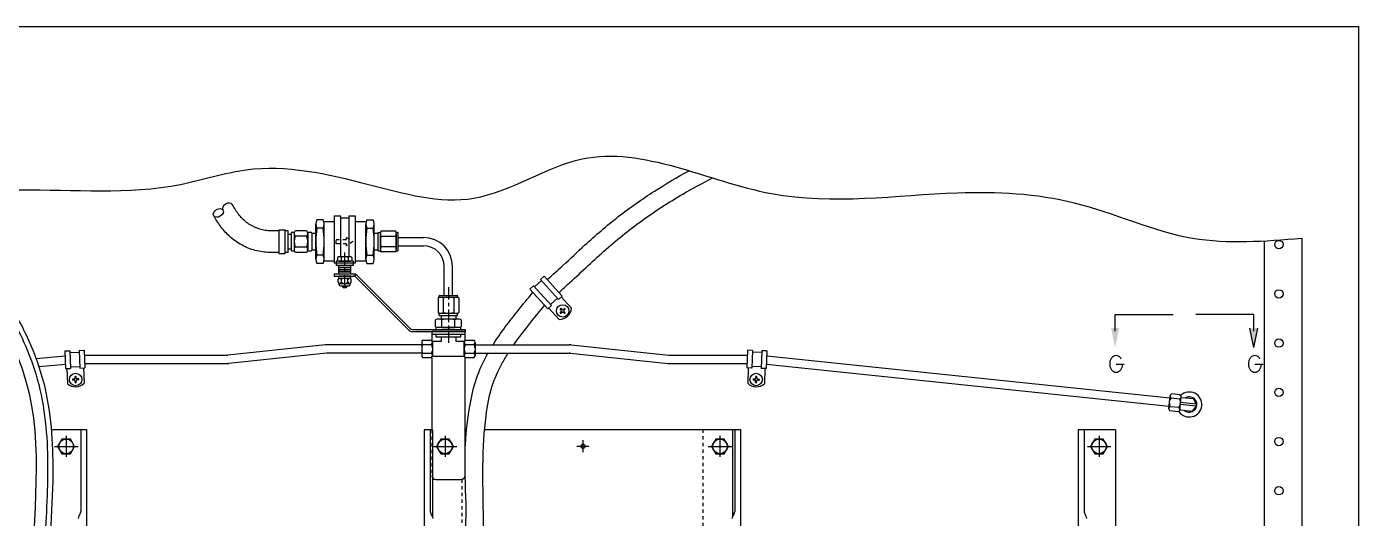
# Model space of a CAD drawing. Extents: x 0 to 113, y -4 to 37.
# Drawn here: x 72.87 to 112.85, y 20.8 to 35.56 of the extents above; entities that cross this region are included whole.
import ezdxf

# ---------------------------------------------------------------- set-up
doc = ezdxf.new("R2010")
doc.units = 0
doc.header["$LTSCALE"] = 0.3
doc.header["$MEASUREMENT"] = 0
for name, pattern in [('CENTER', [2, 1.25, -0.25, 0.25, -0.25]), ('HIDDEN', [0.375, 0.25, -0.125]), ('HIDDEN2', [0.1875, 0.125, -0.0625])]:
    doc.linetypes.add(name, pattern=pattern)
doc.layers.get('0').update_dxf_attribs({"linetype": 'CONTINUOUS'})
for name, color, linetype in [('1', 1, 'CONTINUOUS'), ('FUELSYS', 2, 'CONTINUOUS'), ('HW', 6, 'CONTINUOUS'), ('LINES', 2, 'CONTINUOUS'), ('NOTES', 2, 'CONTINUOUS')]:
    doc.layers.add(name, color=color, linetype=linetype)

msp = doc.modelspace()

# ---------------------------------------------------------------- linework, layer by layer
at = {"color": 41}
for p, q in [((88.294, 27.975), (88.405, 28.075)), ((88.294, 27.975), (88.405, 28.075)), ((88.405, 28.075), (88.949, 27.476)), ((87.975, 27.686), (88.086, 27.786)), ((87.975, 27.686), (88.52, 27.086)), ((88.086, 27.786), (88.631, 27.187)), ((88.12, 27.749), (88.327, 27.938)), ((88.294, 27.975), (88.838, 27.375)), ((88.52, 27.086), (88.631, 27.187)), ((88.597, 27.224), (88.804, 27.412)), ((88.838, 27.375), (88.949, 27.476)), ((88.919, 27.449), (89.23, 27.106)), ((88.549, 27.113), (88.86, 26.77)), ((88.919, 27.01), (88.883, 26.977)), ((88.922, 27.052), (88.889, 27.088)), ((88.94, 26.988), (88.903, 26.955)), ((88.944, 27.072), (88.911, 27.109)), ((89.015, 26.949), (88.982, 26.986)), ((89.022, 27.103), (88.986, 27.07)), ((89.037, 26.97), (89.004, 27.006)), ((89.042, 27.081), (89.006, 27.048)), ((74.023, 25.828), (74.173, 25.834)), ((74.023, 25.828), (74.041, 25.299)), ((74.173, 25.834), (74.191, 25.304)), ((74.174, 25.784), (74.454, 25.793)), ((74.452, 25.843), (74.602, 25.849)), ((74.452, 25.843), (74.602, 25.849)), ((74.452, 25.843), (74.471, 25.314)), ((74.602, 25.849), (74.621, 25.319)), ((94.513, 25.849), (94.495, 25.319)), ((94.663, 25.843), (94.513, 25.849)), ((94.663, 25.843), (94.513, 25.849)), ((94.663, 25.843), (94.645, 25.314)), ((94.941, 25.784), (94.662, 25.793)), ((94.943, 25.834), (94.925, 25.304)), ((95.093, 25.828), (94.943, 25.834)), ((95.093, 25.828), (95.075, 25.299)), ((74.041, 25.299), (74.191, 25.304)), ((74.081, 25.3), (74.097, 24.838)), ((74.189, 25.354), (74.469, 25.364)), ((74.471, 25.314), (74.621, 25.319)), ((74.581, 25.318), (74.597, 24.855)), ((94.645, 25.314), (94.495, 25.319)), ((94.535, 25.318), (94.519, 24.855)), ((94.926, 25.354), (94.647, 25.364)), ((95.075, 25.299), (94.925, 25.304)), ((95.035, 25.3), (95.018, 24.838)), ((105.822, 25.415), (105.578, 25.415)), ((109.986, 25.415), (109.742, 25.415)), ((74.297, 24.982), (74.249, 24.981)), ((74.298, 24.952), (74.25, 24.951)), ((74.326, 25.013), (74.325, 25.062)), ((74.331, 24.875), (74.329, 24.924)), ((74.356, 25.014), (74.355, 25.063)), ((74.361, 24.876), (74.359, 24.925)), ((74.436, 24.987), (74.387, 24.986)), ((74.437, 24.957), (74.388, 24.956)), ((94.679, 24.957), (94.727, 24.956)), ((94.68, 24.987), (94.728, 24.986)), ((94.755, 24.876), (94.756, 24.925)), ((94.759, 25.014), (94.761, 25.063)), ((94.785, 24.875), (94.786, 24.924)), ((94.789, 25.013), (94.791, 25.062)), ((94.817, 24.952), (94.866, 24.951)), ((94.818, 24.982), (94.867, 24.981)), ((74.058, 23.283), (74.058, 22.648)), ((85.433, 23.283), (85.433, 22.648)), ((93.683, 23.283), (93.683, 22.648)), ((105.063, 23.283), (105.063, 22.648)), ((73.709, 22.962), (74.415, 22.962)), ((73.931, 23.182), (73.803, 22.962)), ((73.803, 22.962), (73.931, 22.741)), ((74.185, 23.182), (73.931, 23.182)), ((74.313, 22.962), (74.185, 23.182)), ((74.185, 22.741), (74.313, 22.962)), ((85.084, 22.962), (85.79, 22.962)), ((85.306, 23.182), (85.178, 22.962)), ((85.178, 22.962), (85.306, 22.741)), ((85.56, 23.182), (85.306, 23.182)), ((85.688, 22.962), (85.56, 23.182)), ((85.56, 22.741), (85.688, 22.962)), ((93.334, 22.962), (94.04, 22.962)), ((93.556, 23.182), (93.428, 22.962)), ((93.428, 22.962), (93.556, 22.741)), ((93.81, 23.182), (93.556, 23.182)), ((93.938, 22.962), (93.81, 23.182)), ((93.81, 22.741), (93.938, 22.962)), ((104.714, 22.962), (105.42, 22.962)), ((104.936, 23.182), (104.808, 22.962)), ((104.808, 22.962), (104.936, 22.741)), ((105.19, 23.182), (104.936, 23.182)), ((105.318, 22.962), (105.19, 23.182)), ((105.19, 22.741), (105.318, 22.962)), ((73.931, 22.741), (74.185, 22.741)), ((85.306, 22.741), (85.56, 22.741)), ((93.556, 22.741), (93.81, 22.741)), ((104.936, 22.741), (105.19, 22.741))]:
    msp.add_line(p, q, dxfattribs=at)
for centre, radius in [((88.963, 27.029), 0.187), ((74.343, 24.969), 0.187), ((94.773, 24.969), 0.187), ((74.058, 22.962), 0.221), ((85.433, 22.962), 0.221), ((93.683, 22.962), 0.221), ((105.063, 22.962), 0.221)]:
    msp.add_circle(centre, radius, dxfattribs=at)
for centre, radius, start, end in [((88.857, 27.145), 0.375, 270.4209, 354.0415), ((88.963, 27.029), 0.095, 213.1465, 231.3159), ((88.963, 27.029), 0.095, 123.1465, 141.3159), ((88.899, 27.032), 0.03, 312.2312, 42.2312), ((88.96, 26.965), 0.03, 42.2312, 132.2312), ((88.966, 27.093), 0.03, 222.2312, 312.2312), ((89.026, 27.026), 0.03, 132.2312, 222.2312), ((88.963, 27.029), 0.095, 303.1465, 321.3159), ((88.963, 27.029), 0.095, 33.1465, 51.3159), ((105.643, 25.457), 0.256, 142.1885, 162.1811), ((105.603, 25.488), 0.206, 118.0924, 142.1885), ((105.578, 25.535), 0.152, 90, 118.0924), ((105.578, 25.535), 0.152, 61.9076, 90), ((105.553, 25.488), 0.206, 37.8115, 61.9076), ((105.513, 25.457), 0.256, 31.8773, 37.8115), ((109.807, 25.457), 0.256, 142.1885, 162.1811), ((109.768, 25.488), 0.206, 118.0924, 142.1885), ((109.742, 25.535), 0.152, 90, 118.0924), ((109.742, 25.535), 0.152, 61.9076, 90), ((109.717, 25.488), 0.206, 37.8115, 61.9076), ((109.678, 25.457), 0.256, 31.8773, 37.8115), ((105.705, 25.437), 0.321, 162.1811, 180), ((105.705, 25.437), 0.321, 180, 197.8189), ((105.643, 25.417), 0.256, 197.8189, 217.8115), ((105.603, 25.386), 0.206, 217.8115, 241.9076), ((105.578, 25.339), 0.152, 241.9076, 270), ((105.578, 25.339), 0.152, 270, 298.0924), ((105.553, 25.386), 0.206, 298.0924, 322.1885), ((105.513, 25.417), 0.256, 322.1885, 342.1811), ((105.451, 25.437), 0.321, 342.1811, 360), ((109.87, 25.437), 0.321, 162.1811, 180), ((109.87, 25.437), 0.321, 180, 197.8189), ((109.807, 25.417), 0.256, 197.8189, 217.8115), ((109.768, 25.386), 0.206, 217.8115, 241.9076), ((109.742, 25.339), 0.152, 241.9076, 270), ((109.742, 25.339), 0.152, 270, 298.0924), ((109.717, 25.386), 0.206, 298.0924, 322.1885), ((109.678, 25.417), 0.256, 322.1885, 342.1811), ((109.615, 25.437), 0.321, 342.1811, 360), ((74.337, 25.126), 0.375, 230.1897, 313.8103), ((74.343, 24.969), 0.095, 172.9153, 191.0847), ((74.296, 25.012), 0.03, 272, 2), ((74.299, 24.922), 0.03, 2, 92), ((74.343, 24.969), 0.095, 82.9153, 101.0847), ((74.343, 24.969), 0.095, 262.9153, 281.0847), ((74.386, 25.016), 0.03, 182, 272), ((74.389, 24.926), 0.03, 92, 182), ((74.343, 24.969), 0.095, 352.9153, 11.0847), ((94.778, 25.126), 0.375, 226.1897, 309.8103), ((94.773, 24.969), 0.095, 168.9153, 187.0847), ((94.726, 24.926), 0.03, 358, 88), ((94.729, 25.016), 0.03, 268, 358), ((94.773, 24.969), 0.095, 258.9153, 277.0847), ((94.773, 24.969), 0.095, 78.9153, 97.0847), ((94.816, 24.922), 0.03, 88, 178), ((94.819, 25.012), 0.03, 178, 268), ((94.773, 24.969), 0.095, 348.9153, 7.0847)]:
    msp.add_arc(centre, radius, start, end, dxfattribs=at)
at = {"layer": '1', "color": 41}
for p, q in [((81.555, 28.578), (81.555, 29.64)), ((81.774, 29.765), (81.587, 29.765)), ((82.105, 29.699), (81.799, 29.699)), ((81.805, 28.578), (81.805, 29.64)), ((82.105, 29.887), (82.105, 28.457)), ((82.105, 29.887), (82.29, 29.887)), ((82.29, 29.887), (82.29, 28.66)), ((82.29, 29.827), (82.545, 29.827)), ((82.545, 29.887), (82.545, 28.66)), ((82.545, 29.887), (82.73, 29.887)), ((82.73, 29.887), (82.73, 28.457)), ((83.062, 29.699), (82.73, 29.699)), ((83.055, 28.578), (83.055, 29.64)), ((83.087, 29.765), (83.274, 29.765)), ((83.305, 28.578), (83.305, 29.64)), ((81.434, 29.359), (81.555, 29.359)), ((81.774, 29.515), (81.587, 29.515)), ((83.087, 29.515), (83.274, 29.515)), ((83.305, 29.359), (83.426, 29.359)), ((83.426, 29.385), (83.496, 29.385)), ((83.426, 28.833), (83.426, 29.385)), ((83.496, 28.887), (83.496, 29.33)), ((83.951, 29.419), (83.511, 29.419)), ((83.951, 29.267), (83.511, 29.267)), ((83.966, 29.385), (84.011, 29.385)), ((83.966, 29.33), (83.966, 28.887)), ((84.026, 28.848), (84.026, 29.37)), ((84.026, 29.234), (84.783, 29.234)), ((111.148, 29.214), (111.148, 6.696)), ((81.434, 28.859), (81.555, 28.859)), ((83.305, 28.859), (83.426, 28.859)), ((83.426, 28.833), (83.496, 28.833)), ((83.951, 28.951), (83.511, 28.951)), ((83.951, 28.799), (83.511, 28.799)), ((83.966, 28.833), (84.011, 28.833)), ((84.026, 28.984), (84.783, 28.984)), ((110.023, 29.133), (110.023, 6.344)), ((81.774, 28.703), (81.587, 28.703)), ((81.774, 28.453), (81.587, 28.453)), ((82.105, 28.519), (81.799, 28.519)), ((82.73, 28.457), (82.105, 28.457)), ((82.67, 28.519), (82.165, 28.519)), ((82.165, 28.519), (82.165, 28.394)), ((82.67, 28.394), (82.165, 28.394)), ((82.201, 28.634), (82.201, 28.535)), ((82.201, 28.535), (82.635, 28.535)), ((82.25, 28.535), (82.25, 28.519)), ((82.25, 28.519), (82.586, 28.519)), ((82.256, 28.66), (82.581, 28.66)), ((82.309, 28.634), (82.309, 28.535)), ((82.526, 28.634), (82.526, 28.535)), ((82.586, 28.535), (82.586, 28.519)), ((82.635, 28.634), (82.635, 28.535)), ((82.67, 28.519), (82.67, 28.394)), ((83.062, 28.519), (82.73, 28.519)), ((83.087, 28.703), (83.274, 28.703)), ((83.087, 28.453), (83.274, 28.453)), ((82.105, 28.138), (82.29, 28.138)), ((82.105, 28.138), (82.105, 28.075)), ((82.105, 28.138), (82.73, 28.138)), ((82.105, 28.075), (82.73, 28.075)), ((82.545, 28.138), (82.73, 28.138)), ((82.73, 28.138), (82.73, 28.075)), ((82.75, 28.046), (84.344, 26.453)), ((82.795, 28.091), (84.388, 26.497)), ((85.408, 27.493), (85.408, 28.359)), ((85.658, 27.493), (85.658, 28.359)), ((85.223, 27.418), (85.223, 26.978)), ((85.257, 27.433), (85.257, 27.478)), ((85.272, 27.493), (85.794, 27.493)), ((85.754, 27.433), (85.311, 27.433)), ((85.375, 27.418), (85.375, 26.978)), ((85.691, 27.418), (85.691, 26.978)), ((85.809, 27.433), (85.809, 27.478)), ((85.843, 27.418), (85.843, 26.978)), ((85.257, 26.893), (85.257, 26.963)), ((85.257, 26.893), (85.809, 26.893)), ((85.311, 26.963), (85.754, 26.963)), ((85.809, 26.893), (85.809, 26.963)), ((84.457, 26.469), (86.033, 26.469)), ((84.457, 26.406), (86.033, 26.406)), ((85.033, 26.406), (85.033, 26.143)), ((86.033, 26.406), (85.033, 26.406)), ((86.033, 26.469), (86.033, 26.406)), ((86.033, 26.143), (86.033, 26.406)), ((86.033, 26.316), (85.033, 26.316)), ((85.033, 25.633), (85.033, 23.462)), ((86.033, 25.589), (86.033, 25.634)), ((86.033, 22.091), (86.033, 25.589)), ((74.683, 23.462), (73.613, 23.462)), ((74.503, 23.462), (74.503, 21.01)), ((74.683, 17.814), (74.683, 23.462)), ((84.808, 23.462), (84.808, 17.814)), ((85.058, 23.462), (84.808, 23.462)), ((84.988, 23.462), (84.988, 21.01)), ((85.058, 23.462), (85.058, 20.849)), ((86.076, 23.462), (86.033, 23.462)), ((94.308, 23.462), (86.619, 23.462)), ((94.058, 23.462), (94.058, 20.849)), ((94.128, 23.462), (94.128, 21.01)), ((94.308, 20.251), (94.308, 23.462)), ((105.558, 23.462), (104.433, 23.462)), ((104.433, 23.462), (104.433, 17.814)), ((104.613, 23.462), (104.613, 21.01)), ((105.558, 23.462), (105.558, 14.371)), ((89.393, 22.967), (89.753, 22.967)), ((89.573, 23.147), (89.573, 22.787)), ((85.158, 21.966), (85.68, 21.966)), ((85.68, 21.966), (85.908, 21.966))]:
    msp.add_line(p, q, dxfattribs=at)
at = {"layer": '1', "color": 41, "linetype": 'HIDDEN2'}
for p, q in [((82.478, 29.171), (82.478, 29.234)), ((82.478, 29.234), (82.666, 29.109)), ((82.166, 29.046), (82.166, 29.171)), ((82.166, 29.171), (82.478, 29.171)), ((82.478, 29.046), (82.166, 29.046)), ((82.666, 29.109), (82.478, 28.984)), ((82.478, 28.984), (82.478, 29.046))]:
    msp.add_line(p, q, dxfattribs=at)
at = {"layer": '1', "color": 41, "linetype": 'CENTER'}
for p, q in [((82.418, 28.78), (82.418, 27.654)), ((85.533, 27.742), (85.533, 26.072))]:
    msp.add_line(p, q, dxfattribs=at)
at = {"layer": '1', "color": 41, "linetype": 'HIDDEN'}
for p, q in [((85.033, 23.462), (85.033, 22.091)), ((93.183, 13.37), (93.183, 23.462)), ((85.933, 21.968), (85.933, 17.131))]:
    msp.add_line(p, q, dxfattribs=at)
at = {"layer": '1', "color": 41}
for centre, radius in [((110.463, 29.019), 0.125), ((110.463, 27.541), 0.125), ((110.463, 26.063), 0.125), ((110.463, 26.063), 0.125), ((110.463, 24.584), 0.125), ((110.463, 23.106), 0.125), ((89.573, 22.967), 0.0643), ((110.463, 21.628), 0.125)]:
    msp.add_circle(centre, radius, dxfattribs=at)
for centre, radius, start, end in [((81.821, 29.64), 0.266, 151.9275, 208.0725), ((81.54, 29.64), 0.266, 331.9275, 28.0725), ((83.321, 29.64), 0.266, 151.9275, 208.0725), ((83.04, 29.64), 0.266, 331.9275, 28.0725), ((84.212, 29.109), 2.656, 171.2026, 188.7974), ((79.149, 29.109), 2.656, 351.2026, 8.7974), ((85.712, 29.109), 2.656, 171.2026, 188.7974), ((80.649, 29.109), 2.656, 351.2026, 8.7974), ((84.522, 29.33), 1.025, 177.1407, 180.0006), ((83.765, 29.33), 0.269, 180, 185.5876), ((86.212, 29.109), 2.715, 178.2378, 180.0001), ((83.639, 29.368), 0.142, 166.7109, 174.4124), ((83.639, 29.318), 0.142, 185.5876, 193.2891), ((84.042, 29.166), 0.545, 173.2649, 177.1995), ((83.56, 29.386), 0.0608, 150.3078, 166.7109), ((83.56, 29.299), 0.0608, 193.2891, 209.6922), ((83.719, 29.204), 0.219, 164.0869, 173.2649), ((83.511, 29.414), 0.0049, 90, 150.3078), ((83.511, 29.272), 0.0049, 209.6922, 270), ((83.511, 29.263), 0.00387, 90, 164.0869), ((83.951, 29.414), 0.0049, 29.6922, 90), ((83.951, 29.272), 0.0049, 270, 330.3078), ((83.951, 29.263), 0.00387, 15.9131, 90), ((83.744, 29.204), 0.219, 6.7351, 15.9131), ((83.903, 29.386), 0.0608, 13.2891, 29.6922), ((83.903, 29.299), 0.0608, 330.3078, 346.7109), ((83.824, 29.368), 0.142, 5.5876, 13.2891), ((83.824, 29.318), 0.142, 346.7109, 354.4124), ((83.421, 29.166), 0.545, 2.8005, 6.7351), ((82.941, 29.33), 1.025, 359.9994, 2.8593), ((83.698, 29.33), 0.269, 354.4124, 360), ((81.251, 29.109), 2.715, 359.9999, 1.7622), ((84.011, 29.37), 0.015, 0, 90), ((84.783, 28.359), 0.875, 0, 90), ((86.212, 29.109), 2.715, 179.9999, 181.7622), ((83.765, 28.887), 0.269, 174.4124, 180), ((84.522, 28.887), 1.025, 179.9994, 182.8593), ((84.042, 29.052), 0.545, 182.8005, 186.7351), ((83.639, 28.9), 0.142, 166.7109, 174.4124), ((83.639, 28.85), 0.142, 185.5876, 193.2891), ((83.719, 29.014), 0.219, 186.7351, 195.9131), ((83.56, 28.918), 0.0608, 150.3078, 166.7109), ((83.56, 28.831), 0.0608, 193.2891, 209.6922), ((83.511, 28.946), 0.0049, 90, 150.3078), ((83.511, 28.804), 0.0049, 209.6922, 270), ((83.511, 28.955), 0.00387, 195.9131, 270), ((83.951, 28.955), 0.00387, 270, 344.0869), ((83.951, 28.946), 0.0049, 29.6922, 90), ((83.951, 28.804), 0.0049, 270, 330.3078), ((83.744, 29.014), 0.219, 344.0869, 353.2649), ((83.903, 28.918), 0.0608, 13.2891, 29.6922), ((83.903, 28.831), 0.0608, 330.3078, 346.7109), ((83.421, 29.052), 0.545, 353.2649, 357.1995), ((83.824, 28.9), 0.142, 5.5876, 13.2891), ((83.824, 28.85), 0.142, 346.7109, 354.4124), ((81.251, 29.109), 2.715, 358.2378, 0.0001), ((83.698, 28.887), 0.269, 0, 5.5876), ((82.941, 28.887), 1.025, 357.1407, 0.0006), ((84.011, 28.848), 0.015, 270, 0), ((84.783, 28.359), 0.625, 0, 90), ((81.821, 28.578), 0.266, 151.9275, 208.0725), ((81.54, 28.578), 0.266, 331.9275, 28.0725), ((82.255, 28.59), 0.0696, 38.7449, 141.2551), ((82.418, 28.42), 0.24, 63.0585, 116.9415), ((82.581, 28.59), 0.0696, 38.7449, 141.2551), ((83.321, 28.578), 0.266, 151.9275, 208.0725), ((83.04, 28.578), 0.266, 331.9275, 28.0725), ((82.681, 27.978), 0.097, 45, 90), ((82.681, 27.978), 0.16, 45, 72.1666), ((85.228, 27.418), 0.0049, 119.6922, 180), ((85.255, 27.37), 0.0608, 103.2891, 119.6922), ((85.274, 27.291), 0.142, 95.5876, 103.2891), ((85.272, 27.478), 0.015, 90, 180), ((85.311, 26.408), 1.025, 89.9994, 92.8593), ((85.311, 27.165), 0.269, 84.4124, 90), ((85.324, 27.291), 0.142, 76.7109, 84.4124), ((85.342, 27.37), 0.0608, 60.3078, 76.7109), ((85.37, 27.418), 0.0049, 0, 60.3078), ((85.379, 27.418), 0.00387, 105.9131, 180), ((85.438, 27.211), 0.219, 96.7351, 105.9131), ((85.476, 26.888), 0.545, 92.8005, 96.7351), ((85.533, 24.718), 2.715, 89.9999, 91.7622), ((85.533, 24.718), 2.715, 88.2378, 90.0001), ((85.59, 26.888), 0.545, 83.2649, 87.1995), ((85.628, 27.211), 0.219, 74.0869, 83.2649), ((85.687, 27.418), 0.00387, 360, 74.0869), ((85.696, 27.418), 0.0049, 119.6922, 180), ((85.723, 27.37), 0.0608, 103.2891, 119.6922), ((85.742, 27.291), 0.142, 95.5876, 103.2891), ((85.754, 27.165), 0.269, 90, 95.5876), ((85.754, 26.408), 1.025, 87.1407, 90.0006), ((85.794, 27.478), 0.015, 0, 90), ((85.792, 27.291), 0.142, 76.7109, 84.4124), ((85.81, 27.37), 0.0608, 60.3078, 76.7109), ((85.838, 27.418), 0.0049, 0, 60.3078), ((85.228, 26.978), 0.0049, 180, 240.3078), ((85.255, 27.027), 0.0608, 240.3078, 256.7109), ((85.274, 27.105), 0.142, 256.7109, 264.4124), ((85.311, 27.989), 1.025, 267.1407, 270.0006), ((85.311, 27.232), 0.269, 270, 275.5876), ((85.324, 27.105), 0.142, 275.5876, 283.2891), ((85.342, 27.027), 0.0608, 283.2891, 299.6922), ((85.37, 26.978), 0.0049, 299.6922, 360), ((85.379, 26.978), 0.00387, 180, 254.0869), ((85.438, 27.185), 0.219, 254.0869, 263.2649), ((85.476, 27.509), 0.545, 263.2649, 267.1995), ((85.533, 29.679), 2.715, 268.2378, 270.0001), ((85.533, 29.679), 2.715, 269.9999, 271.7622), ((85.59, 27.509), 0.545, 272.8005, 276.7351), ((85.628, 27.185), 0.219, 276.7351, 285.9131), ((85.687, 26.978), 0.00387, 285.9131, 0), ((85.696, 26.978), 0.0049, 180, 240.3078), ((85.723, 27.027), 0.0608, 240.3078, 256.7109), ((85.742, 27.105), 0.142, 256.7109, 264.4124), ((85.754, 27.232), 0.269, 264.4124, 270), ((85.754, 27.989), 1.025, 269.9994, 272.8593), ((85.792, 27.105), 0.142, 275.5876, 283.2891), ((85.81, 27.027), 0.0608, 283.2891, 299.6922), ((85.838, 26.978), 0.0049, 299.6922, 360), ((84.457, 26.566), 0.16, 225, 270), ((84.457, 26.566), 0.097, 225, 270), ((85.158, 22.091), 0.125, 180, 270), ((85.908, 22.091), 0.125, 270, 0), ((74.885, 20.671), 0.486, 145.9538, 164.5257), ((74.383, 21.01), 0.12, 325.9538, 0), ((85.108, 21.01), 0.12, 180, 214.0462), ((84.605, 20.671), 0.486, 15.4743, 34.0462), ((94.51, 20.671), 0.486, 145.9538, 164.5257), ((94.008, 21.01), 0.12, 325.9538, 0), ((104.733, 21.01), 0.12, 180, 214.0462), ((104.23, 20.671), 0.486, 15.4743, 34.0462)]:
    msp.add_arc(centre, radius, start, end, dxfattribs=at)
for points, knots in [([(88.502, 27.968), (88.66, 28.11), (88.817, 28.253), (89.188, 28.595), (89.403, 28.798), (89.946, 29.295), (90.283, 29.586), (90.984, 30.13), (91.348, 30.386), (92.059, 30.843), (92.404, 31.046), (92.756, 31.238)], [14.125381, 14.125381, 14.125381, 14.125381, 14.763257, 14.763257, 15.648707, 15.648707, 16.953336, 16.953336, 18.257966, 18.257966, 19.426259, 19.426259, 19.426259, 19.426259]), ([(88.852, 27.583), (88.938, 27.661), (89.025, 27.74), (89.296, 27.987), (89.478, 28.157), (89.84, 28.493), (90.02, 28.66), (90.566, 29.146), (90.944, 29.451), (91.735, 30.022), (92.146, 30.289), (92.863, 30.707), (93.161, 30.869), (93.465, 31.021)], [14.125508, 14.125508, 14.125508, 14.125508, 14.476531, 14.476531, 15.218407, 15.218407, 15.960283, 15.960283, 17.444034, 17.444034, 18.927786, 18.927786, 19.945766, 19.945766, 19.945766, 19.945766]), ([(86.873, 26.013), (86.989, 26.199), (87.113, 26.375), (87.493, 26.891), (87.761, 27.212), (88.069, 27.582)], [8.166779, 8.166779, 8.166779, 8.166779, 8.772644, 8.772644, 9.99744, 9.99744, 9.99744, 9.99744]), ([(87.496, 26.013), (87.554, 26.095), (87.846, 26.501), (88.166, 26.886), (88.422, 27.193)], [8.497426, 8.497426, 8.497426, 8.497426, 8.797979, 9.99744, 9.99744, 9.99744, 9.99744]), ([(86.091, 17.108), (86.079, 17.632), (86.084, 18.184), (86.063, 19.155), (86.068, 19.568), (86.051, 20.245), (86.07, 21.144), (86.046, 21.674), (86.041, 21.944), (86.033, 22.576), (86.033, 22.943), (86.095, 23.714), (86.164, 24.12), (86.298, 24.778), (86.379, 25.034), (86.554, 25.444), (86.636, 25.607), (86.724, 25.763)], [0, 0, 0, 0, 1.658188, 1.658188, 2.916423, 2.916423, 3.753587, 3.753587, 4.590752, 4.590752, 5.659604, 5.659604, 6.728456, 6.728456, 7.409852, 7.409852, 7.900119, 7.900119, 7.900119, 7.900119]), ([(86.591, 17.059), (86.581, 17.621), (86.582, 18.856), (86.598, 20.455), (86.551, 22.583), (86.624, 23.715), (86.796, 24.726), (87.076, 25.341), (87.263, 25.656), (87.33, 25.763)], [0, 0, 0, 0, 1.653301, 3.707643, 4.782781, 6.181871, 7.100435, 7.817916, 8.197549, 8.197549, 8.197549, 8.197549])]:
    msp.add_open_spline(points, degree=3, knots=knots, dxfattribs=at)
at = {"layer": 'FUELSYS', "color": 41}
for p, q in [((80.448, 28.747), (80.448, 29.459)), ((80.636, 28.751), (80.636, 29.463)), ((80.726, 28.784), (80.726, 29.434)), ((80.726, 29.334), (80.814, 29.334)), ((80.726, 28.897), (80.814, 28.897)), ((85.314, 26.893), (85.314, 26.783)), ((85.752, 26.893), (85.752, 26.783)), ((85.144, 26.552), (85.144, 26.763)), ((85.908, 26.533), (85.158, 26.533)), ((85.158, 26.533), (85.158, 26.469)), ((85.158, 26.469), (85.908, 26.469)), ((85.822, 26.783), (85.238, 26.783)), ((85.822, 26.533), (85.238, 26.533)), ((85.334, 26.532), (85.726, 26.533)), ((85.337, 26.552), (85.337, 26.763)), ((85.723, 26.552), (85.723, 26.763)), ((85.908, 26.469), (85.908, 26.533)), ((85.915, 26.763), (85.915, 26.552)), ((84.731, 26.082), (84.731, 25.691)), ((84.758, 26.018), (85.029, 26.018)), ((84.759, 26.148), (85.028, 26.148)), ((85.056, 26.083), (85.056, 25.691)), ((85.908, 26.316), (85.158, 26.316)), ((85.158, 26.316), (85.158, 26.252)), ((85.158, 26.252), (85.908, 26.252)), ((85.314, 26.252), (85.314, 26.106)), ((85.752, 26.252), (85.752, 26.106)), ((85.908, 26.252), (85.908, 26.316)), ((86.009, 26.082), (86.009, 25.692)), ((86.037, 26.018), (86.308, 26.018)), ((86.038, 26.148), (86.307, 26.148)), ((86.335, 26.083), (86.335, 25.692)), ((84.758, 25.758), (85.029, 25.758)), ((84.759, 25.628), (85.028, 25.628)), ((86.037, 25.759), (86.308, 25.759)), ((86.038, 25.629), (86.307, 25.629)), ((107.161, 24.091), (107.202, 24.48)), ((107.492, 24.383), (107.222, 24.411)), ((107.504, 24.512), (107.237, 24.54)), ((107.485, 24.058), (107.526, 24.447)), ((107.45, 23.996), (107.183, 24.024)), ((107.465, 24.125), (107.195, 24.153))]:
    msp.add_line(p, q, dxfattribs=at)
for centre, radius, start, end in [((85.241, 26.536), 0.247, 67.0344, 112.9656), ((85.241, 26.78), 0.247, 247.0344, 292.9656), ((85.53, 25.823), 0.959, 78.4109, 101.5891), ((85.53, 27.492), 0.959, 258.4109, 281.5891), ((85.819, 26.536), 0.247, 67.0344, 112.9656), ((85.819, 26.78), 0.247, 247.0344, 292.9656), ((84.82, 26.082), 0.0897, 133.1695, 225.9135), ((85.054, 25.888), 0.323, 156.3362, 203.6743), ((84.967, 26.082), 0.0897, 314.0971, 46.841), ((84.733, 25.888), 0.323, 4.2145, 23.6743), ((86.099, 26.083), 0.0897, 133.1695, 225.9135), ((86.333, 25.889), 0.323, 156.3362, 203.6743), ((86.245, 26.083), 0.0897, 314.0971, 46.841), ((86.012, 25.888), 0.323, 4.2145, 23.6743), ((84.82, 25.694), 0.0897, 134.0971, 226.841), ((84.967, 25.694), 0.0897, 313.1695, 45.9135), ((84.733, 25.888), 0.323, 336.3362, 348.9098), ((86.099, 25.694), 0.0897, 134.0971, 226.841), ((86.245, 25.694), 0.0897, 313.1695, 45.9135), ((86.012, 25.888), 0.323, 336.3362, 348.9098), ((107.503, 24.251), 0.323, 150.3714, 162.9449), ((107.291, 24.469), 0.0897, 127.2047, 219.9487), ((107.436, 24.453), 0.0897, 308.1322, 40.8762), ((107.251, 24.082), 0.0897, 128.1322, 220.8762), ((107.503, 24.251), 0.323, 178.2497, 197.7095), ((107.396, 24.067), 0.0897, 307.2047, 39.9487), ((107.184, 24.285), 0.323, 330.3714, 17.7095)]:
    msp.add_arc(centre, radius, start, end, dxfattribs=at)
at = {"layer": 'HW', "color": 41}
for p, q in [((82.605, 28.394), (82.23, 28.394)), ((82.23, 28.394), (82.23, 28.33)), ((82.605, 28.33), (82.605, 28.394)), ((82.605, 28.33), (82.23, 28.33)), ((82.23, 28.33), (82.23, 28.266)), ((82.23, 28.33), (82.605, 28.33)), ((82.605, 28.266), (82.23, 28.266)), ((82.23, 28.266), (82.23, 28.202)), ((82.23, 28.266), (82.605, 28.266)), ((82.605, 28.202), (82.23, 28.202)), ((82.23, 28.202), (82.23, 28.138)), ((82.23, 28.202), (82.605, 28.202)), ((82.23, 28.138), (82.605, 28.138)), ((82.605, 28.075), (82.23, 28.075)), ((82.23, 28.075), (82.23, 28.011)), ((82.23, 28.011), (82.605, 28.011)), ((82.605, 28.266), (82.605, 28.33)), ((82.605, 28.202), (82.605, 28.266)), ((82.605, 28.138), (82.605, 28.202)), ((82.605, 28.011), (82.605, 28.075)), ((82.222, 27.89), (82.222, 27.977)), ((82.25, 27.822), (82.25, 27.86)), ((82.271, 27.856), (82.32, 27.856)), ((82.291, 27.781), (82.545, 27.781)), ((82.32, 27.89), (82.32, 27.977)), ((82.32, 27.856), (82.516, 27.856)), ((82.355, 27.781), (82.355, 27.747)), ((82.355, 27.767), (82.48, 27.767)), ((82.355, 27.747), (82.375, 27.727)), ((82.375, 27.747), (82.46, 27.747)), ((82.375, 27.727), (82.46, 27.727)), ((82.46, 27.727), (82.48, 27.747)), ((82.48, 27.781), (82.48, 27.747)), ((82.516, 27.89), (82.516, 27.977)), ((82.516, 27.856), (82.565, 27.856)), ((82.586, 27.822), (82.586, 27.86)), ((82.614, 27.89), (82.614, 27.977))]:
    msp.add_line(p, q, dxfattribs=at)
for centre, radius, start, end in [((82.271, 27.958), 0.0524, 20.57, 159.43), ((82.418, 27.852), 0.159, 51.7868, 128.2132), ((82.565, 27.958), 0.0524, 20.57, 159.43), ((82.271, 27.908), 0.0524, 200.57, 339.43), ((82.291, 27.822), 0.0408, 180, 270), ((82.418, 28.014), 0.159, 231.7868, 308.2132), ((82.565, 27.908), 0.0524, 200.57, 339.43), ((82.545, 27.822), 0.0408, 270, 360)]:
    msp.add_arc(centre, radius, start, end, dxfattribs=at)
at = {"layer": 'LINES', "color": 41}
for p, q in [((80.814, 29.36), (80.814, 28.858)), ((80.844, 29.39), (80.909, 29.39)), ((80.902, 29.352), (80.902, 28.863)), ((81.275, 29.271), (80.936, 29.271)), ((81.274, 29.433), (80.938, 29.433)), ((81.303, 29.39), (81.404, 29.39)), ((81.309, 29.351), (81.309, 28.863)), ((81.434, 29.36), (81.434, 28.858)), ((80.844, 28.828), (80.909, 28.828)), ((81.275, 28.947), (80.936, 28.947)), ((81.274, 28.784), (80.938, 28.784)), ((81.303, 28.828), (81.404, 28.828)), ((81.844, 26.01), (78.913, 25.701)), ((81.844, 26.01), (78.913, 25.701)), ((84.731, 26.013), (81.909, 26.013)), ((84.731, 26.013), (81.909, 26.013)), ((85.314, 26.106), (85.056, 26.106)), ((85.056, 26.106), (85.056, 25.668)), ((86.009, 26.106), (85.752, 26.106)), ((86.009, 25.668), (86.009, 26.106)), ((86.335, 26.013), (89.156, 26.013)), ((86.335, 26.013), (89.156, 26.013)), ((89.222, 26.01), (92.153, 25.701)), ((89.222, 26.01), (92.153, 25.701)), ((73.155, 25.602), (74.028, 25.675)), ((74.608, 25.699), (78.873, 25.699)), ((81.87, 25.761), (78.939, 25.452)), ((84.731, 25.763), (81.883, 25.763)), ((85.056, 25.668), (86.009, 25.668)), ((86.335, 25.763), (89.183, 25.763)), ((89.196, 25.761), (92.127, 25.452)), ((92.192, 25.699), (94.508, 25.696)), ((107.194, 24.405), (95.088, 25.67)), ((73.24, 25.359), (74.037, 25.425)), ((74.616, 25.449), (78.873, 25.449)), ((92.192, 25.449), (94.499, 25.446)), ((107.168, 24.156), (95.079, 25.42)), ((107.489, 24.093), (107.522, 24.411)), ((107.538, 24.433), (107.522, 24.411)), ((107.538, 24.433), (107.896, 24.396)), ((107.983, 24.23), (107.896, 24.396)), ((107.505, 24.057), (107.489, 24.093)), ((107.976, 24.164), (107.502, 24.214)), ((107.505, 24.057), (107.857, 24.021)), ((107.983, 24.23), (107.508, 24.28)), ((107.976, 24.164), (107.857, 24.021)), ((107.983, 24.23), (107.976, 24.164))]:
    msp.add_line(p, q, dxfattribs=at)
for centre, radius, start, end in [((80.844, 29.36), 0.03, 90, 180), ((81.014, 29.351), 0.112, 133.1642, 225.9082), ((81.306, 29.109), 0.404, 156.3309, 203.6691), ((81.197, 29.351), 0.112, 314.0918, 46.8358), ((80.905, 29.109), 0.404, 336.3309, 23.6691), ((81.404, 29.36), 0.03, 360, 90), ((80.844, 28.858), 0.03, 180, 270), ((81.014, 28.866), 0.112, 134.0918, 226.8358), ((81.197, 28.866), 0.112, 313.1642, 45.9082), ((81.404, 28.858), 0.03, 270, 360), ((81.909, 25.388), 0.625, 90, 96.0089), ((89.156, 25.388), 0.625, 83.9911, 90), ((78.873, 26.074), 0.375, 270, 276.0089), ((81.909, 25.388), 0.375, 90, 96.0089), ((89.156, 25.388), 0.375, 83.9911, 90), ((92.192, 26.074), 0.375, 263.9911, 269.929), ((78.873, 26.074), 0.625, 270, 276.0089), ((92.192, 26.074), 0.625, 263.9911, 269.929), ((107.773, 24.219), 0.375, 214.3162, 133.0421), ((107.773, 24.219), 0.229, 229.5375, 118.5328)]:
    msp.add_arc(centre, radius, start, end, dxfattribs=at)
msp.add_ellipse((78.627, 29.97), major_axis=(-0.139, -0.084), ratio=0.707163, dxfattribs=at)
msp.add_ellipse((78.905, 30.138), major_axis=(-0.139, -0.084), ratio=0.707163, start_param=3.141593, end_param=6.283185, dxfattribs=at)
for points, knots in [([(80.448, 29.435), (80.444, 29.435), (80.44, 29.435), (80.367, 29.434), (80.294, 29.433), (80.172, 29.433), (80.122, 29.435), (80.017, 29.447), (79.965, 29.456), (79.811, 29.495), (79.713, 29.535), (79.519, 29.647), (79.425, 29.719), (79.27, 29.878), (79.207, 29.962), (79.11, 30.113), (79.078, 30.166), (79.044, 30.222)], [0.277524, 0.277524, 0.277524, 0.277524, 0.290332, 0.290332, 0.492098, 0.492098, 0.693865, 0.693865, 0.895631, 0.895631, 1.299163, 1.299163, 1.732214, 1.732214, 2.127491, 2.127491, 2.323687, 2.323687, 2.323687, 2.323687]), ([(80.448, 28.785), (80.445, 28.785), (80.442, 28.785), (80.366, 28.784), (80.297, 28.783), (80.146, 28.783), (80.071, 28.786), (79.928, 28.803), (79.856, 28.815), (79.644, 28.865), (79.505, 28.916), (79.246, 29.048), (79.125, 29.129), (78.913, 29.308), (78.82, 29.405), (78.659, 29.61), (78.593, 29.713), (78.518, 29.836), (78.503, 29.861), (78.488, 29.885)], [0.278914, 0.278914, 0.278914, 0.278914, 0.288579, 0.288579, 0.512517, 0.512517, 0.690577, 0.690577, 0.868638, 0.868638, 1.22476, 1.22476, 1.580881, 1.580881, 1.909225, 1.909225, 2.237569, 2.237569, 2.323687, 2.323687, 2.323687, 2.323687]), ([(71.791, 28.019), (71.916, 27.846), (72.045, 27.67), (72.424, 27.119), (72.66, 26.72), (73.056, 25.893), (73.219, 25.463), (73.462, 24.585), (73.541, 24.141), (73.638, 23.253), (73.656, 22.81), (73.661, 21.175), (73.542, 19.996), (73.517, 18.414), (73.526, 17.967), (73.542, 17.519)], [0, 0, 0, 0, 0.641125, 0.641125, 1.923376, 1.923376, 3.205627, 3.205627, 4.487878, 4.487878, 5.770129, 5.770129, 9.228198, 9.228198, 10.593366, 10.593366, 10.593366, 10.593366]), ([(71.387, 27.724), (71.568, 27.476), (72.191, 26.621), (73.529, 23.746), (72.93, 20.143), (73.043, 17.42), (73.076, 16.727)], [0, 0, 0, 0, 0.923918, 3.177139, 9.282759, 11.369832, 11.369832, 11.369832, 11.369832]), ([(71.665, 27.928), (71.792, 27.754), (71.921, 27.577), (72.251, 27.097), (72.443, 26.782), (72.779, 26.13), (72.925, 25.792), (73.19, 25.035), (73.295, 24.612), (73.436, 23.766), (73.474, 23.34), (73.526, 22.061), (73.476, 21.206), (73.4, 19.798), (73.371, 19.238), (73.363, 18.134), (73.382, 17.583), (73.411, 16.931), (73.416, 16.834), (73.421, 16.737)], [0, 0, 0, 0, 0.646684, 0.646684, 1.693746, 1.693746, 2.740807, 2.740807, 3.988803, 3.988803, 5.236799, 5.236799, 7.732791, 7.732791, 9.407736, 9.407736, 11.082682, 11.082682, 11.376698, 11.376698, 11.376698, 11.376698])]:
    msp.add_open_spline(points, degree=3, knots=knots, dxfattribs=at)
for points in [[(80.448, 29.459), (80.511, 29.46), (80.573, 29.462), (80.636, 29.463)], [(80.726, 29.434), (80.698, 29.434), (80.667, 29.434), (80.636, 29.434)], [(80.726, 28.784), (80.695, 28.784), (80.665, 28.784), (80.636, 28.784)], [(80.448, 28.747), (80.511, 28.748), (80.573, 28.75), (80.636, 28.751)]]:
    msp.add_open_spline(points, degree=3, dxfattribs=at)
at = {"layer": 'NOTES'}
for p, q in [((52.849, 35.563), (112.849, 35.563)), ((112.849, 35.563), (112.849, -4.437))]:
    msp.add_line(p, q, dxfattribs=at)
at = {"layer": 'NOTES', "color": 41}
for p, q in [((105.553, 26.423), (105.553, 26.919)), ((105.553, 26.919), (107.293, 26.919)), ((109.706, 26.919), (107.966, 26.919)), ((109.706, 26.423), (109.706, 26.919)), ((109.711, 25.927), (109.589, 26.514)), ((109.711, 25.927), (109.834, 26.514))]:
    msp.add_line(p, q, dxfattribs=at)
msp.add_spline([(54.593, 31.15), (56.525, 31.358), (57.957, 30.942), (61.19, 31.219), (63.338, 30.85), (65.832, 30.434), (72.668, 30.665), (77.495, 30.827), (79.458, 31.265), (83.13, 30.827), (86.297, 30.414), (89.553, 31.591), (95.234, 30.552), (100.83, 30.576), (104.317, 30.276), (107.873, 29.214), (111.148, 29.214)], degree=3, dxfattribs=at)
for points in [[(105.424, 26.514), (105.547, 25.927), (105.424, 26.514), (105.67, 26.514)], [(109.834, 26.514), (109.711, 25.927), (109.834, 26.514), (109.589, 26.514)]]:
    msp.add_solid(points, dxfattribs=at)

doc.saveas('drawing.dxf')
